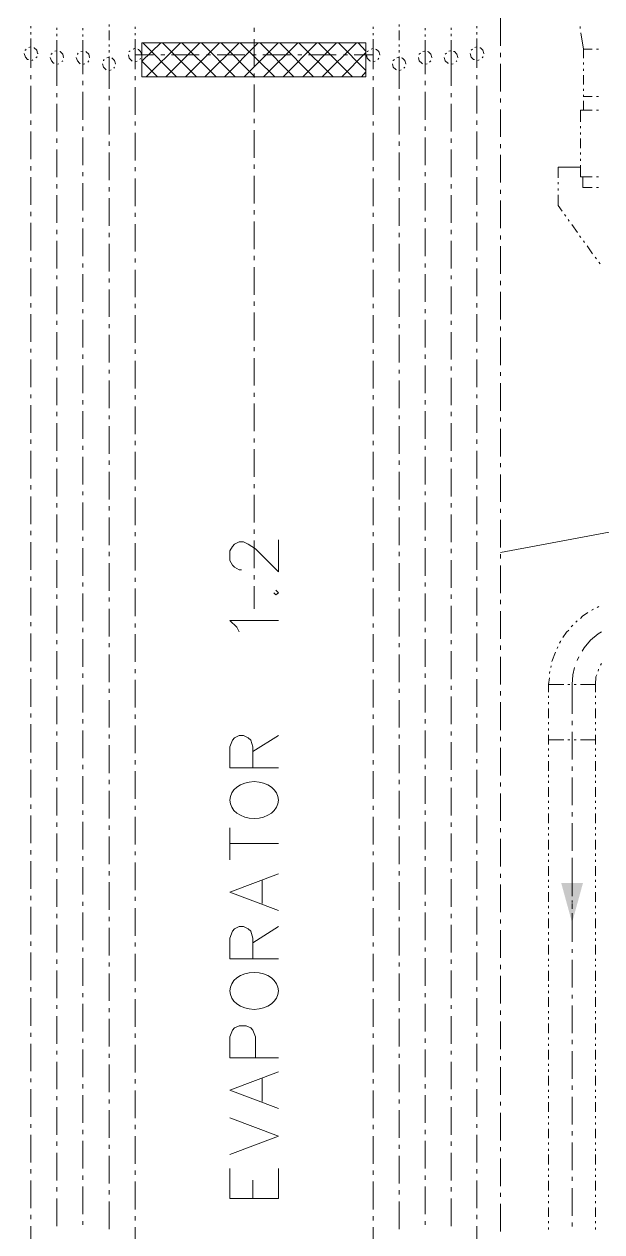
# Model space of a CAD drawing. Header units: millimetres. Extents: x 0 to 588, y 0 to 874.
# Drawn here: x 255 to 284.2, y 273 to 334 of the extents above; entities that cross this region are included whole.
import ezdxf

# ---------------------------------------------------------------- set-up
doc = ezdxf.new("R2010")
doc.units = ezdxf.units.MM
doc.layers.get('0').update_dxf_attribs({"lineweight": 18})

msp = doc.modelspace()

# ---------------------------------------------------------------- hatches: boundary and pattern name
msp.add_hatch(color=0).paths.add_polyline_path([(282.723, 288.608), (282.173, 290.618), (283.274, 290.618)], flags=0)

# ---------------------------------------------------------------- linework, layer by layer
at = {"color": 0, "lineweight": 0}
for points in [[(259.334, 333.925), (259.334, 334.031)], [(273.981, 333.925), (273.981, 334.031)], [(279.104, 332.952), (279.104, 334.349)], [(255.376, 333.841), (255.376, 333.947)], [(255.376, 333.523), (255.376, 333.629)], [(256.688, 333.756), (256.688, 333.862)], [(256.688, 333.438), (256.688, 333.544)], [(258, 333.735), (258, 333.841)], [(258, 333.417), (258, 333.523)], [(259.334, 333.227), (259.334, 333.714)], [(260.646, 333.798), (260.646, 333.904)], [(260.646, 333.481), (260.646, 333.587)], [(266.658, 333.862), (266.658, 333.65)], [(272.669, 333.798), (272.669, 333.904)], [(272.669, 333.481), (272.669, 333.587)], [(273.981, 333.227), (273.981, 333.714)], [(275.294, 333.735), (275.294, 333.841)], [(275.294, 333.417), (275.294, 333.523)], [(276.606, 333.756), (276.606, 333.862)], [(276.606, 333.438), (276.606, 333.544)], [(277.918, 333.841), (277.918, 333.947)], [(277.918, 333.523), (277.918, 333.629)], [(283.125, 333.82), (283.125, 333.925)], [(283.295, 332.782), (283.168, 333.608)], [(255.355, 332.888), (255.27, 332.867)], [(255.376, 332.55), (255.376, 333.312)], [(255.714, 332.55), (255.672, 332.719), (255.545, 332.846), (255.524, 332.846)], [(256.688, 332.359), (256.688, 333.227)], [(258, 332.359), (258, 333.227)], [(259.334, 332.909), (259.334, 333.015)], [(260.646, 332.486), (260.646, 333.29)], [(260.985, 332.168), (261.938, 333.1)], [(262.742, 331.385), (261.027, 333.1)], [(261.197, 331.385), (262.932, 333.1)], [(263.737, 331.385), (262.022, 333.1)], [(262.192, 331.385), (263.906, 333.1)], [(264.731, 331.385), (262.996, 333.1)], [(263.186, 331.385), (264.901, 333.1)], [(265.705, 331.385), (263.991, 333.1)], [(264.16, 331.385), (265.896, 333.1)], [(266.7, 331.385), (264.986, 333.1)], [(265.155, 331.385), (266.869, 333.1)], [(267.695, 331.385), (265.959, 333.1)], [(266.15, 331.385), (267.864, 333.1)], [(266.658, 333.29), (266.658, 331.893)], [(268.668, 331.385), (266.954, 333.1)], [(267.123, 331.385), (268.859, 333.1)], [(269.663, 331.385), (267.949, 333.1)], [(268.118, 331.385), (269.833, 333.1)], [(270.658, 331.385), (268.923, 333.1)], [(269.113, 331.385), (270.827, 333.1)], [(271.632, 331.385), (269.917, 333.1)], [(270.087, 331.385), (271.822, 333.1)], [(272.309, 331.703), (270.912, 333.1)], [(272.309, 332.676), (271.907, 333.1)], [(272.669, 332.486), (272.669, 333.29)], [(273.981, 332.909), (273.981, 333.015)], [(275.294, 332.359), (275.294, 333.227)], [(276.606, 332.359), (276.606, 333.227)], [(277.897, 332.888), (277.812, 332.867)], [(277.918, 332.55), (277.918, 333.312)], [(278.257, 332.55), (278.215, 332.719), (278.088, 332.846), (278.067, 332.846)], [(255.037, 332.55), (255.101, 332.38), (255.207, 332.253), (255.249, 332.253)], [(255.143, 332.782), (255.101, 332.719), (255.079, 332.719)], [(255.376, 332.55), (255.376, 331.83)], [(255.418, 332.211), (255.482, 332.232)], [(255.63, 332.338), (255.672, 332.38), (255.672, 332.401)], [(255.714, 332.55), (255.736, 332.55)], [(256.349, 332.359), (256.413, 332.19), (256.519, 332.063), (256.561, 332.063)], [(256.455, 332.571), (256.413, 332.528), (256.392, 332.528)], [(256.667, 332.698), (256.582, 332.676)], [(256.688, 332.359), (256.688, 330.92)], [(257.027, 332.359), (256.985, 332.528), (256.858, 332.655), (256.836, 332.655)], [(257.027, 332.359), (257.048, 332.359)], [(257.662, 332.359), (257.725, 332.19), (257.831, 332.063), (257.873, 332.041)], [(257.768, 332.571), (257.725, 332.528), (257.725, 332.507)], [(257.979, 332.676), (257.895, 332.655)], [(258, 332.359), (258, 331.512)], [(258.339, 332.359), (258.297, 332.528), (258.17, 332.634), (258.149, 332.655)], [(258.339, 332.359), (258.36, 332.359)], [(259.08, 332.253), (259.038, 332.211), (259.038, 332.19)], [(259.292, 332.359), (259.207, 332.338)], [(259.334, 332.613), (259.334, 332.719)], [(259.334, 332.041), (259.334, 332.401)], [(259.651, 332.041), (259.609, 332.211), (259.482, 332.317), (259.461, 332.338)], [(260.308, 332.486), (260.35, 332.317), (260.498, 332.168)], [(260.392, 332.698), (260.35, 332.655), (260.35, 332.634)], [(260.604, 332.803), (260.541, 332.782)], [(260.646, 332.486), (260.646, 331.766)], [(260.646, 332.486), (261.578, 332.486)], [(260.985, 332.486), (260.921, 332.655), (260.816, 332.761), (260.773, 332.782)], [(260.879, 332.253), (260.921, 332.317)], [(260.985, 332.486), (261.006, 332.486)], [(261.938, 332.486), (262.149, 332.486)], [(262.488, 332.486), (263.885, 332.486)], [(264.245, 332.486), (264.456, 332.486)], [(264.795, 332.486), (266.192, 332.486)], [(266.552, 332.486), (266.764, 332.486)], [(267.102, 332.486), (268.499, 332.486)], [(268.859, 332.486), (269.071, 332.486)], [(269.409, 332.486), (270.806, 332.486)], [(271.082, 331.385), (272.309, 332.613)], [(271.166, 332.486), (271.378, 332.486)], [(271.716, 332.486), (272.669, 332.486)], [(272.33, 332.486), (272.373, 332.317), (272.5, 332.19), (272.542, 332.168)], [(272.436, 332.698), (272.373, 332.655), (272.373, 332.634)], [(272.648, 332.803), (272.563, 332.782)], [(272.669, 332.486), (272.669, 331.766)], [(273.008, 332.486), (272.965, 332.655), (272.838, 332.761), (272.796, 332.782)], [(272.902, 332.253), (272.965, 332.317)], [(273.008, 332.486), (273.029, 332.486)], [(273.748, 332.253), (273.685, 332.211), (273.685, 332.19)], [(273.96, 332.359), (273.875, 332.338)], [(273.981, 332.613), (273.981, 332.719)], [(273.981, 332.041), (273.981, 332.401)], [(274.32, 332.041), (274.278, 332.211), (274.151, 332.317), (274.108, 332.338)], [(274.955, 332.359), (274.997, 332.19), (275.124, 332.063), (275.167, 332.041)], [(275.061, 332.571), (274.997, 332.528), (274.997, 332.507)], [(275.272, 332.676), (275.188, 332.655)], [(275.294, 332.359), (275.294, 331.512)], [(275.632, 332.359), (275.59, 332.528), (275.463, 332.634), (275.421, 332.655)], [(275.632, 332.359), (275.654, 332.359)], [(276.267, 332.359), (276.31, 332.19), (276.437, 332.063), (276.479, 332.063)], [(276.373, 332.571), (276.31, 332.528)], [(276.585, 332.698), (276.5, 332.676)], [(276.606, 332.359), (276.606, 330.92)], [(276.945, 332.359), (276.902, 332.528), (276.775, 332.655), (276.733, 332.655)], [(276.945, 332.359), (276.966, 332.359)], [(277.58, 332.55), (277.622, 332.38), (277.749, 332.253), (277.791, 332.253)], [(277.685, 332.782), (277.622, 332.719)], [(277.918, 332.55), (277.918, 331.83)], [(277.961, 332.211), (278.024, 332.232)], [(278.172, 332.338), (278.215, 332.38), (278.215, 332.401)], [(278.257, 332.55), (278.278, 332.55)], [(279.104, 332.38), (279.104, 332.592)], [(283.295, 332.782), (283.295, 332.317)], [(283.295, 332.782), (283.739, 332.782)], [(283.951, 332.782), (284.057, 332.782)], [(256.731, 332.02), (256.794, 332.041)], [(256.942, 332.147), (256.985, 332.19)], [(258.043, 332.02), (258.106, 332.041)], [(258.255, 332.126), (258.297, 332.19)], [(258.995, 332.041), (259.038, 331.872), (259.165, 331.745), (259.186, 331.724)], [(259.334, 332.041), (259.334, 330.772)], [(259.355, 331.703), (259.44, 331.724)], [(259.567, 331.809), (259.609, 331.872)], [(259.651, 332.041), (259.673, 332.041)], [(260.668, 332.147), (260.752, 332.168)], [(261.768, 331.385), (260.985, 332.168)], [(272.076, 331.385), (272.309, 331.639)], [(272.69, 332.147), (272.775, 332.168)], [(273.643, 332.041), (273.685, 331.872), (273.812, 331.745), (273.854, 331.724)], [(273.981, 332.041), (273.981, 330.772)], [(274.002, 331.703), (274.087, 331.724)], [(274.214, 331.809), (274.278, 331.872)], [(274.32, 332.041), (274.341, 332.041)], [(275.315, 332.02), (275.399, 332.041)], [(275.526, 332.126), (275.59, 332.19)], [(276.627, 332.02), (276.712, 332.041)], [(276.86, 332.147), (276.902, 332.19)], [(279.104, 330.644), (279.104, 332.041)], [(283.295, 332.105), (283.295, 331.999)], [(283.295, 331.788), (283.295, 331.682)], [(255.376, 331.47), (255.376, 331.258)], [(258, 331.174), (258, 330.962)], [(260.646, 331.406), (260.646, 331.216)], [(266.658, 331.555), (266.658, 331.343)], [(266.658, 330.983), (266.658, 329.586)], [(272.669, 331.406), (272.669, 331.216)], [(275.294, 331.174), (275.294, 330.962)], [(277.918, 331.47), (277.918, 331.258)], [(283.295, 331.47), (283.295, 330.983)], [(255.376, 330.92), (255.376, 329.523)], [(256.688, 330.56), (256.688, 330.348)], [(258, 330.623), (258, 329.205)], [(259.334, 330.412), (259.334, 330.2)], [(260.646, 330.856), (260.646, 329.459)], [(272.669, 330.856), (272.669, 329.459)], [(273.981, 330.412), (273.981, 330.2)], [(275.294, 330.623), (275.294, 329.205)], [(276.606, 330.56), (276.606, 330.348)], [(277.918, 330.92), (277.918, 329.523)], [(283.295, 330.772), (283.295, 330.666)], [(283.295, 330.475), (283.295, 330.369)], [(283.295, 330.39), (283.739, 330.39)], [(283.951, 330.39), (284.057, 330.39)], [(256.688, 330.01), (256.688, 328.613)], [(259.334, 329.861), (259.334, 328.464)], [(273.981, 329.861), (273.981, 328.464)], [(276.606, 330.01), (276.606, 328.613)], [(279.104, 330.073), (279.104, 330.285)], [(283.295, 330.158), (283.295, 329.692)], [(255.376, 329.163), (255.376, 328.951)], [(266.658, 329.248), (266.658, 329.036)], [(277.918, 329.163), (277.918, 328.951)], [(279.104, 328.337), (279.104, 329.734)], [(283.147, 329.692), (283.147, 329.099)], [(283.147, 329.692), (283.739, 329.692)], [(283.951, 329.692), (284.057, 329.692)], [(255.376, 328.613), (255.376, 327.216)], [(258, 328.866), (258, 328.655)], [(260.646, 329.12), (260.646, 328.909)], [(260.646, 328.549), (260.646, 327.152)], [(266.658, 328.676), (266.658, 327.279)], [(272.669, 329.12), (272.669, 328.909)], [(272.669, 328.549), (272.669, 327.152)], [(275.294, 328.866), (275.294, 328.655)], [(277.918, 328.613), (277.918, 327.216)], [(283.147, 328.888), (283.147, 328.782)], [(283.147, 328.57), (283.147, 328.464)], [(256.688, 328.253), (256.688, 328.041)], [(258, 328.316), (258, 326.919)], [(259.334, 328.104), (259.334, 327.893)], [(273.981, 328.104), (273.981, 327.893)], [(275.294, 328.316), (275.294, 326.919)], [(276.606, 328.253), (276.606, 328.041)], [(279.104, 327.766), (279.104, 327.978)], [(283.147, 328.253), (283.147, 327.766)], [(256.688, 327.702), (256.688, 326.305)], [(259.334, 327.554), (259.334, 326.157)], [(273.981, 327.554), (273.981, 326.157)], [(276.606, 327.702), (276.606, 326.305)], [(279.104, 326.03), (279.104, 327.427)], [(283.147, 327.554), (283.147, 327.448)], [(255.376, 326.856), (255.376, 326.644)], [(260.646, 326.813), (260.646, 326.602)], [(266.658, 326.94), (266.658, 326.729)], [(272.669, 326.813), (272.669, 326.602)], [(277.918, 326.856), (277.918, 326.644)], [(282.025, 326.813), (283.147, 326.813)], [(282.025, 326.263), (282.025, 326.813)], [(283.147, 327.237), (283.147, 327.131)], [(283.147, 326.919), (283.147, 326.327)], [(255.376, 326.305), (255.376, 324.908)], [(258, 326.559), (258, 326.348)], [(260.646, 326.242), (260.646, 324.845)], [(266.658, 326.369), (266.658, 324.972)], [(272.669, 326.242), (272.669, 324.845)], [(275.294, 326.559), (275.294, 326.348)], [(277.918, 326.305), (277.918, 324.908)], [(283.147, 326.327), (283.739, 326.327)], [(283.274, 326.327), (283.274, 325.776), (283.739, 325.776)], [(283.274, 326.327), (283.739, 326.327)], [(283.951, 326.327), (284.057, 326.327)], [(283.951, 326.327), (284.057, 326.327)], [(256.688, 325.945), (256.688, 325.734)], [(258, 326.009), (258, 324.612)], [(259.334, 325.797), (259.334, 325.586)], [(273.981, 325.797), (273.981, 325.586)], [(275.294, 326.009), (275.294, 324.612)], [(276.606, 325.945), (276.606, 325.734)], [(279.104, 325.459), (279.104, 325.67)], [(282.025, 325.945), (282.025, 326.051)], [(282.025, 325.628), (282.025, 325.734)], [(283.951, 325.776), (284.057, 325.776)], [(256.688, 325.395), (256.688, 323.998)], [(259.334, 325.247), (259.334, 323.85)], [(273.981, 325.247), (273.981, 323.85)], [(276.606, 325.395), (276.606, 323.998)], [(279.104, 323.723), (279.104, 325.12)], [(282.025, 324.866), (282.025, 325.416)], [(255.376, 324.548), (255.376, 324.337)], [(260.646, 324.506), (260.646, 324.295)], [(266.658, 324.633), (266.658, 324.421)], [(272.669, 324.506), (272.669, 324.295)], [(277.918, 324.548), (277.918, 324.337)], [(282.025, 324.866), (282.215, 324.591)], [(282.342, 324.421), (282.406, 324.337)], [(255.376, 323.998), (255.376, 322.601)], [(258, 324.252), (258, 324.041)], [(258, 323.702), (258, 322.305)], [(260.646, 323.935), (260.646, 322.538)], [(266.658, 324.062), (266.658, 322.665)], [(272.669, 323.935), (272.669, 322.538)], [(275.294, 324.252), (275.294, 324.041)], [(275.294, 323.702), (275.294, 322.305)], [(277.918, 323.998), (277.918, 322.601)], [(282.533, 324.168), (282.575, 324.083)], [(282.702, 323.913), (282.998, 323.511)], [(256.688, 323.638), (256.688, 323.427)], [(256.688, 323.088), (256.688, 321.691)], [(259.334, 323.49), (259.334, 323.279)], [(273.981, 323.49), (273.981, 323.279)], [(276.606, 323.638), (276.606, 323.427)], [(276.606, 323.088), (276.606, 321.691)], [(279.104, 323.151), (279.104, 323.363)], [(283.104, 323.342), (283.168, 323.257)], [(283.295, 323.088), (283.358, 323.003)], [(259.334, 322.94), (259.334, 321.543)], [(273.981, 322.94), (273.981, 321.543)], [(279.104, 321.416), (279.104, 322.813)], [(283.485, 322.834), (283.76, 322.432)], [(255.376, 322.241), (255.376, 322.03)], [(258, 321.945), (258, 321.733)], [(260.646, 322.199), (260.646, 321.987)], [(266.658, 322.326), (266.658, 322.114)], [(272.669, 322.199), (272.669, 321.987)], [(275.294, 321.945), (275.294, 321.733)], [(277.918, 322.241), (277.918, 322.03)], [(283.887, 322.262), (283.951, 322.178)], [(284.078, 322.009), (284.141, 321.924)], [(255.376, 321.691), (255.376, 320.294)], [(256.688, 321.331), (256.688, 321.141)], [(258, 321.395), (258, 319.998)], [(260.646, 321.627), (260.646, 320.231)], [(266.658, 321.755), (266.658, 320.358)], [(272.669, 321.627), (272.669, 320.231)], [(275.294, 321.395), (275.294, 319.998)], [(276.606, 321.331), (276.606, 321.141)], [(277.918, 321.691), (277.918, 320.294)], [(256.688, 320.781), (256.688, 319.384)], [(259.334, 321.183), (259.334, 320.971)], [(259.334, 320.633), (259.334, 319.236)], [(273.981, 321.183), (273.981, 320.971)], [(273.981, 320.633), (273.981, 319.236)], [(276.606, 320.781), (276.606, 319.384)], [(279.104, 320.844), (279.104, 321.056)], [(266.658, 320.019), (266.658, 319.807)], [(279.104, 319.109), (279.104, 320.506)], [(255.376, 319.934), (255.376, 319.723)], [(255.376, 319.384), (255.376, 317.987)], [(258, 319.638), (258, 319.426)], [(260.646, 319.892), (260.646, 319.68)], [(266.658, 319.469), (266.658, 318.05)], [(272.669, 319.892), (272.669, 319.68)], [(275.294, 319.638), (275.294, 319.426)], [(277.918, 319.934), (277.918, 319.723)], [(277.918, 319.384), (277.918, 317.987)], [(256.688, 319.045), (256.688, 318.834)], [(258, 319.087), (258, 317.69)], [(259.334, 318.876), (259.334, 318.664)], [(260.646, 319.32), (260.646, 317.923)], [(272.669, 319.32), (272.669, 317.923)], [(273.981, 318.876), (273.981, 318.664)], [(275.294, 319.087), (275.294, 317.69)], [(276.606, 319.045), (276.606, 318.834)], [(256.688, 318.474), (256.688, 317.077)], [(259.334, 318.325), (259.334, 316.928)], [(273.981, 318.325), (273.981, 316.928)], [(276.606, 318.474), (276.606, 317.077)], [(279.104, 318.558), (279.104, 318.749)], [(279.104, 316.801), (279.104, 318.199)], [(255.376, 317.627), (255.376, 317.437)], [(260.646, 317.585), (260.646, 317.373)], [(266.658, 317.712), (266.658, 317.5)], [(272.669, 317.585), (272.669, 317.373)], [(277.918, 317.627), (277.918, 317.437)], [(255.376, 317.077), (255.376, 315.68)], [(258, 317.331), (258, 317.119)], [(260.646, 317.013), (260.646, 315.616)], [(266.658, 317.161), (266.658, 315.764)], [(272.669, 317.013), (272.669, 315.616)], [(275.294, 317.331), (275.294, 317.119)], [(277.918, 317.077), (277.918, 315.68)], [(256.688, 316.738), (256.688, 316.526)], [(258, 316.78), (258, 315.383)], [(259.334, 316.569), (259.334, 316.378)], [(273.981, 316.569), (273.981, 316.378)], [(275.294, 316.78), (275.294, 315.383)], [(276.606, 316.738), (276.606, 316.526)], [(279.104, 316.251), (279.104, 316.442)], [(256.688, 316.166), (256.688, 314.769)], [(259.334, 316.018), (259.334, 314.621)], [(273.981, 316.018), (273.981, 314.621)], [(276.606, 316.166), (276.606, 314.769)], [(279.104, 314.494), (279.104, 315.891)], [(255.376, 315.32), (255.376, 315.129)], [(260.646, 315.277), (260.646, 315.066)], [(266.658, 315.404), (266.658, 315.193)], [(272.669, 315.277), (272.669, 315.066)], [(277.918, 315.32), (277.918, 315.129)], [(279.104, 307.319), (322.432, 315.426)], [(255.376, 314.769), (255.376, 313.373)], [(258, 315.024), (258, 314.812)], [(260.646, 314.706), (260.646, 313.309)], [(266.658, 314.854), (266.658, 313.457)], [(272.669, 314.706), (272.669, 313.309)], [(275.294, 315.024), (275.294, 314.812)], [(277.918, 314.769), (277.918, 313.373)], [(256.688, 314.431), (256.688, 314.219)], [(258, 314.473), (258, 313.076)], [(259.334, 314.262), (259.334, 314.071)], [(273.981, 314.262), (273.981, 314.071)], [(275.294, 314.473), (275.294, 313.076)], [(276.606, 314.431), (276.606, 314.219)], [(279.104, 313.944), (279.104, 314.156)], [(256.688, 313.859), (256.688, 312.462)], [(259.334, 313.711), (259.334, 312.314)], [(273.981, 313.711), (273.981, 312.314)], [(276.606, 313.859), (276.606, 312.462)], [(279.104, 312.187), (279.104, 313.584)], [(255.376, 313.034), (255.376, 312.822)], [(258, 312.716), (258, 312.526)], [(260.646, 312.97), (260.646, 312.759)], [(266.658, 313.097), (266.658, 312.886)], [(272.669, 312.97), (272.669, 312.759)], [(275.294, 312.716), (275.294, 312.526)], [(277.918, 313.034), (277.918, 312.822)], [(255.376, 312.462), (255.376, 311.065)], [(256.688, 312.124), (256.688, 311.912)], [(258, 312.166), (258, 310.769)], [(260.646, 312.42), (260.646, 311.023)], [(266.658, 312.547), (266.658, 311.15)], [(272.669, 312.42), (272.669, 311.023)], [(275.294, 312.166), (275.294, 310.769)], [(276.606, 312.124), (276.606, 311.912)], [(277.918, 312.462), (277.918, 311.065)], [(256.688, 311.552), (256.688, 310.155)], [(259.334, 311.976), (259.334, 311.764)], [(273.981, 311.976), (273.981, 311.764)], [(276.606, 311.552), (276.606, 310.155)], [(279.104, 311.637), (279.104, 311.849)], [(259.334, 311.404), (259.334, 310.007)], [(273.981, 311.404), (273.981, 310.007)], [(279.104, 309.88), (279.104, 311.277)], [(255.376, 310.727), (255.376, 310.515)], [(258, 310.409), (258, 310.219)], [(260.646, 310.663), (260.646, 310.452)], [(266.658, 310.79), (266.658, 310.579)], [(266.658, 310.24), (266.658, 308.843)], [(272.669, 310.663), (272.669, 310.452)], [(275.294, 310.409), (275.294, 310.219)], [(277.918, 310.727), (277.918, 310.515)], [(255.376, 310.155), (255.376, 308.758)], [(256.688, 309.817), (256.688, 309.605)], [(258, 309.859), (258, 308.462)], [(259.334, 309.668), (259.334, 309.457)], [(260.646, 310.113), (260.646, 308.716)], [(272.669, 310.113), (272.669, 308.716)], [(273.981, 309.668), (273.981, 309.457)], [(275.294, 309.859), (275.294, 308.462)], [(276.606, 309.817), (276.606, 309.605)], [(277.918, 310.155), (277.918, 308.758)], [(256.688, 309.245), (256.688, 307.848)], [(259.334, 309.097), (259.334, 307.7)], [(273.981, 309.097), (273.981, 307.7)], [(276.606, 309.245), (276.606, 307.848)], [(279.104, 309.33), (279.104, 309.541)], [(255.376, 308.42), (255.376, 308.208)], [(266.658, 308.483), (266.658, 308.271)], [(277.918, 308.42), (277.918, 308.208)], [(279.104, 307.573), (279.104, 308.97)], [(255.376, 307.848), (255.376, 306.451)], [(258, 308.123), (258, 307.911)], [(260.646, 308.356), (260.646, 308.144)], [(260.646, 307.806), (260.646, 306.409)], [(266.023, 306.451), (265.896, 306.451), (265.663, 306.578), (265.557, 306.684), (265.43, 306.917), (265.43, 307.404), (265.557, 307.636), (265.663, 307.742), (265.896, 307.869), (266.128, 307.869), (266.361, 307.742), (266.721, 307.509), (267.885, 306.345), (267.885, 307.975)], [(266.658, 307.933), (266.658, 306.536)], [(272.669, 308.356), (272.669, 308.144)], [(272.669, 307.806), (272.669, 306.409)], [(275.294, 308.123), (275.294, 307.911)], [(277.918, 307.848), (277.918, 306.451)], [(256.688, 307.509), (256.688, 307.298)], [(258, 307.552), (258, 306.155)], [(259.334, 307.361), (259.334, 307.149)], [(273.981, 307.361), (273.981, 307.149)], [(275.294, 307.552), (275.294, 306.155)], [(276.606, 307.509), (276.606, 307.298)], [(279.104, 307.022), (279.104, 307.234)], [(256.688, 306.938), (256.688, 305.541)], [(259.334, 306.79), (259.334, 305.393)], [(273.981, 306.79), (273.981, 305.393)], [(276.606, 306.938), (276.606, 305.541)], [(279.104, 305.266), (279.104, 306.663)], [(255.376, 306.112), (255.376, 305.901)], [(260.646, 306.049), (260.646, 305.837)], [(266.658, 306.176), (266.658, 305.964)], [(272.669, 306.049), (272.669, 305.837)], [(277.918, 306.112), (277.918, 305.901)], [(255.376, 305.541), (255.376, 304.144)], [(258, 305.816), (258, 305.604)], [(260.646, 305.498), (260.646, 304.101)], [(266.658, 305.625), (266.658, 304.483)], [(267.652, 305.287), (267.758, 305.181), (267.885, 305.287), (267.758, 305.414)], [(272.669, 305.498), (272.669, 304.101)], [(275.294, 305.816), (275.294, 305.604)], [(277.918, 305.541), (277.918, 304.144)], [(256.688, 305.202), (256.688, 304.99)], [(258, 305.245), (258, 303.848)], [(259.334, 305.054), (259.334, 304.842)], [(273.981, 305.054), (273.981, 304.842)], [(275.294, 305.245), (275.294, 303.848)], [(276.606, 305.202), (276.606, 304.99)], [(279.104, 304.715), (279.104, 304.927)], [(256.688, 304.631), (256.688, 303.234)], [(259.334, 304.483), (259.334, 303.086)], [(273.981, 304.483), (273.981, 303.086)], [(276.606, 304.631), (276.606, 303.234)], [(279.104, 302.959), (279.104, 304.356)], [(283.527, 304.292), (283.252, 304.101), (283.147, 303.996)], [(283.803, 304.461), (283.739, 304.419), (283.718, 304.398)], [(284.078, 304.588), (283.993, 304.546)], [(255.376, 303.805), (255.376, 303.594)], [(258, 303.509), (258, 303.297)], [(260.646, 303.742), (260.646, 303.53)], [(265.896, 303.318), (265.79, 303.551), (265.43, 303.89), (267.885, 303.89)], [(272.669, 303.742), (272.669, 303.53)], [(275.294, 303.509), (275.294, 303.297)], [(277.918, 303.805), (277.918, 303.594)], [(282.765, 303.657), (282.681, 303.572)], [(282.977, 303.869), (282.914, 303.805)], [(255.376, 303.234), (255.376, 301.837)], [(256.688, 302.895), (256.688, 302.683)], [(258, 302.937), (258, 301.54)], [(260.646, 303.191), (260.646, 301.794)], [(272.669, 303.191), (272.669, 301.794)], [(275.294, 302.937), (275.294, 301.54)], [(276.606, 302.895), (276.606, 302.683)], [(277.918, 303.234), (277.918, 301.837)], [(282.554, 303.403), (282.448, 303.297), (282.257, 303.022)], [(284.205, 303.318), (284.036, 303.212), (283.654, 302.895), (283.337, 302.514), (283.231, 302.345)], [(256.688, 302.345), (256.688, 300.926)], [(259.334, 302.747), (259.334, 302.535)], [(273.981, 302.747), (273.981, 302.535)], [(276.606, 302.345), (276.606, 300.926)], [(279.104, 302.408), (279.104, 302.62)], [(281.877, 302.281), (281.707, 301.815)], [(282.003, 302.556), (281.961, 302.472)], [(282.152, 302.853), (282.13, 302.832), (282.088, 302.747)], [(259.334, 302.175), (259.334, 300.778)], [(273.981, 302.175), (273.981, 300.778)], [(279.104, 300.651), (279.104, 302.048)], [(283.062, 302.048), (282.977, 301.858)], [(284.205, 301.71), (284.163, 301.625)], [(255.376, 301.498), (255.376, 301.286)], [(258, 301.202), (258, 300.99)], [(260.646, 301.435), (260.646, 301.223)], [(272.669, 301.435), (272.669, 301.223)], [(275.294, 301.202), (275.294, 300.99)], [(277.918, 301.498), (277.918, 301.286)], [(281.601, 301.308), (281.58, 301.223), (281.58, 301.202)], [(281.665, 301.604), (281.644, 301.519)], [(282.85, 301.519), (282.765, 301.138), (282.723, 300.651)], [(283.972, 301.138), (283.93, 301.032), (283.909, 300.651)], [(284.057, 301.435), (284.057, 301.413), (284.036, 301.329)], [(255.376, 300.926), (255.376, 299.529)], [(256.688, 300.588), (256.688, 300.376)], [(258, 300.63), (258, 299.233)], [(260.646, 300.884), (260.646, 299.487)], [(272.669, 300.884), (272.669, 299.487)], [(275.294, 300.63), (275.294, 299.233)], [(276.606, 300.588), (276.606, 300.376)], [(277.918, 300.926), (277.918, 299.529)], [(281.58, 300.99), (281.538, 300.651)], [(281.538, 300.651), (281.538, 300.27)], [(282.3, 300.651), (281.538, 300.651)], [(282.617, 300.651), (282.512, 300.651)], [(282.723, 300.651), (282.723, 299.17)], [(282.935, 300.651), (282.829, 300.651)], [(283.909, 300.651), (283.147, 300.651)], [(283.909, 300.651), (283.909, 300.27)], [(256.688, 300.038), (256.688, 298.64)], [(259.334, 300.44), (259.334, 300.228)], [(259.334, 299.868), (259.334, 298.471)], [(273.981, 300.44), (273.981, 300.228)], [(273.981, 299.868), (273.981, 298.471)], [(276.606, 300.038), (276.606, 298.64)], [(279.104, 300.101), (279.104, 300.313)], [(281.538, 300.08), (281.538, 299.974)], [(283.909, 300.08), (283.909, 299.974)], [(279.104, 298.344), (279.104, 299.762)], [(281.538, 299.762), (281.538, 299.656)], [(281.538, 299.445), (281.538, 298.958)], [(283.909, 299.762), (283.909, 299.656)], [(283.909, 299.445), (283.909, 298.958)], [(255.376, 299.191), (255.376, 298.979)], [(255.376, 298.64), (255.376, 297.222)], [(258, 298.894), (258, 298.683)], [(260.646, 299.127), (260.646, 298.916)], [(272.669, 299.127), (272.669, 298.916)], [(275.294, 298.894), (275.294, 298.683)], [(277.918, 299.191), (277.918, 298.979)], [(277.918, 298.64), (277.918, 297.222)], [(281.538, 298.746), (281.538, 298.64)], [(282.723, 298.81), (282.723, 298.598)], [(283.909, 298.746), (283.909, 298.64)], [(256.688, 298.281), (256.688, 298.069)], [(258, 298.323), (258, 296.926)], [(259.334, 298.132), (259.334, 297.921)], [(260.646, 298.577), (260.646, 297.18)], [(267.885, 296.439), (265.43, 296.439), (265.43, 297.498), (265.557, 297.836), (265.663, 297.963), (265.896, 298.069), (266.128, 298.069), (266.361, 297.963), (266.488, 297.836), (266.594, 297.498), (266.594, 296.439)], [(266.594, 297.265), (267.885, 298.069)], [(272.669, 298.577), (272.669, 297.18)], [(273.981, 298.132), (273.981, 297.921)], [(275.294, 298.323), (275.294, 296.926)], [(276.606, 298.281), (276.606, 298.069)], [(279.104, 297.794), (279.104, 298.005)], [(281.538, 298.429), (281.538, 298.323)], [(281.538, 298.111), (281.538, 297.625)], [(282.723, 298.26), (282.723, 296.863)], [(283.909, 298.429), (283.909, 298.323)], [(283.909, 298.111), (283.909, 297.625)], [(256.688, 297.73), (256.688, 296.333)], [(259.334, 297.582), (259.334, 296.164)], [(273.981, 297.582), (273.981, 296.164)], [(276.606, 297.73), (276.606, 296.333)], [(279.104, 296.058), (279.104, 297.455)], [(282.3, 297.857), (281.538, 297.857)], [(281.538, 297.413), (281.538, 297.307)], [(282.617, 297.857), (282.512, 297.857)], [(282.935, 297.857), (282.829, 297.857)], [(283.909, 297.857), (283.147, 297.857)], [(283.909, 297.413), (283.909, 297.307)], [(255.376, 296.884), (255.376, 296.672)], [(260.646, 296.82), (260.646, 296.608)], [(272.669, 296.82), (272.669, 296.608)], [(277.918, 296.884), (277.918, 296.672)], [(281.538, 297.095), (281.538, 296.99)], [(283.909, 297.095), (283.909, 296.99)], [(255.376, 296.333), (255.376, 294.936)], [(258, 296.587), (258, 296.376)], [(260.646, 296.27), (260.646, 294.873)], [(272.669, 296.27), (272.669, 294.873)], [(275.294, 296.587), (275.294, 296.376)], [(277.918, 296.333), (277.918, 294.936)], [(281.538, 296.778), (281.538, 296.291)], [(282.723, 296.503), (282.723, 296.291)], [(283.909, 296.778), (283.909, 296.291)], [(256.688, 295.974), (256.688, 295.762)], [(258, 296.016), (258, 294.619)], [(259.334, 295.825), (259.334, 295.614)], [(273.981, 295.825), (273.981, 295.614)], [(275.294, 296.016), (275.294, 294.619)], [(276.606, 295.974), (276.606, 295.762)], [(279.104, 295.487), (279.104, 295.698)], [(281.538, 296.079), (281.538, 295.974)], [(281.538, 295.783), (281.538, 295.677)], [(282.723, 295.952), (282.723, 294.555)], [(283.909, 296.079), (283.909, 295.974)], [(283.909, 295.783), (283.909, 295.677)], [(256.688, 295.423), (256.688, 294.026)], [(259.334, 295.275), (259.334, 293.878)], [(273.981, 295.275), (273.981, 293.878)], [(276.606, 295.423), (276.606, 294.026)], [(279.104, 293.751), (279.104, 295.148)], [(281.538, 295.466), (281.538, 294.979)], [(283.909, 295.466), (283.909, 294.979)], [(255.376, 294.577), (255.376, 294.365)], [(260.646, 294.513), (260.646, 294.322)], [(272.669, 294.513), (272.669, 294.322)], [(277.918, 294.577), (277.918, 294.365)], [(281.538, 294.767), (281.538, 294.661)], [(281.538, 294.45), (281.538, 294.344)], [(283.909, 294.767), (283.909, 294.661)], [(283.909, 294.45), (283.909, 294.344)], [(255.376, 294.026), (255.376, 292.629)], [(258, 294.28), (258, 294.068)], [(260.646, 293.963), (260.646, 292.566)], [(272.669, 293.963), (272.669, 292.566)], [(275.294, 294.28), (275.294, 294.068)], [(277.918, 294.026), (277.918, 292.629)], [(281.538, 294.132), (281.538, 293.645)], [(282.723, 294.195), (282.723, 293.984)], [(283.909, 294.132), (283.909, 293.645)], [(256.688, 293.666), (256.688, 293.455)], [(258, 293.709), (258, 292.312)], [(259.334, 293.518), (259.334, 293.307)], [(265.43, 291.783), (265.43, 293.412)], [(273.981, 293.518), (273.981, 293.307)], [(275.294, 293.709), (275.294, 292.312)], [(276.606, 293.666), (276.606, 293.455)], [(279.104, 293.18), (279.104, 293.391)], [(281.538, 293.433), (281.538, 293.328)], [(282.723, 293.645), (282.723, 292.248)], [(283.909, 293.433), (283.909, 293.328)], [(256.688, 293.116), (256.688, 291.719)], [(259.334, 292.968), (259.334, 291.571)], [(265.43, 292.608), (267.885, 292.608)], [(273.981, 292.968), (273.981, 291.571)], [(276.606, 293.116), (276.606, 291.719)], [(279.104, 291.444), (279.104, 292.841)], [(281.538, 293.116), (281.538, 293.01)], [(281.538, 292.798), (281.538, 292.312)], [(283.909, 293.116), (283.909, 293.01)], [(283.909, 292.798), (283.909, 292.312)], [(255.376, 292.269), (255.376, 292.058)], [(258, 291.973), (258, 291.761)], [(260.646, 292.206), (260.646, 292.015)], [(272.669, 292.206), (272.669, 292.015)], [(275.294, 291.973), (275.294, 291.761)], [(277.918, 292.269), (277.918, 292.058)], [(281.538, 292.1), (281.538, 291.994)], [(283.909, 292.1), (283.909, 291.994)], [(255.376, 291.719), (255.376, 290.322)], [(256.688, 291.359), (256.688, 291.147)], [(258, 291.423), (258, 290.026)], [(260.646, 291.656), (260.646, 290.259)], [(272.669, 291.656), (272.669, 290.259)], [(275.294, 291.423), (275.294, 290.026)], [(276.606, 291.359), (276.606, 291.147)], [(277.918, 291.719), (277.918, 290.322)], [(281.538, 291.783), (281.538, 291.677)], [(281.538, 291.465), (281.538, 290.978)], [(282.723, 291.888), (282.723, 291.677)], [(282.723, 291.74), (282.723, 291.253)], [(282.723, 291.338), (282.723, 289.941)], [(283.909, 291.783), (283.909, 291.677)], [(283.909, 291.465), (283.909, 290.978)], [(256.688, 290.809), (256.688, 289.412)], [(259.334, 291.211), (259.334, 290.999)], [(267.885, 289.221), (265.43, 290.153), (267.885, 291.084)], [(267.06, 289.581), (267.06, 290.745)], [(273.981, 291.211), (273.981, 290.999)], [(276.606, 290.809), (276.606, 289.412)], [(279.104, 290.872), (279.104, 291.084)], [(281.538, 290.767), (281.538, 290.682)], [(282.723, 291.042), (282.723, 290.936)], [(282.723, 290.745), (282.723, 290.639)], [(283.909, 290.767), (283.909, 290.682)], [(259.334, 290.661), (259.334, 289.264)], [(273.981, 290.661), (273.981, 289.264)], [(279.104, 289.137), (279.104, 290.534)], [(281.538, 290.47), (281.538, 290.364)], [(281.538, 290.153), (281.538, 289.666)], [(282.723, 290.428), (282.723, 289.941)], [(283.909, 290.47), (283.909, 290.364)], [(283.909, 290.153), (283.909, 289.666)], [(255.376, 289.962), (255.376, 289.75)], [(258, 289.666), (258, 289.454)], [(260.646, 289.92), (260.646, 289.708)], [(272.669, 289.92), (272.669, 289.708)], [(275.294, 289.666), (275.294, 289.454)], [(277.918, 289.962), (277.918, 289.75)], [(281.538, 289.454), (281.538, 289.348)], [(282.723, 289.729), (282.723, 289.623)], [(282.723, 289.581), (282.723, 289.37)], [(283.909, 289.454), (283.909, 289.348)], [(255.376, 289.412), (255.376, 288.015)], [(256.688, 289.052), (256.688, 288.84)], [(258, 289.115), (258, 287.719)], [(259.334, 288.904), (259.334, 288.692)], [(260.646, 289.348), (260.646, 287.951)], [(272.669, 289.348), (272.669, 287.951)], [(273.981, 288.904), (273.981, 288.692)], [(275.294, 289.115), (275.294, 287.719)], [(276.606, 289.052), (276.606, 288.84)], [(277.918, 289.412), (277.918, 288.015)], [(281.538, 289.137), (281.538, 289.031)], [(282.723, 289.412), (282.723, 289.306)], [(282.723, 289.094), (282.723, 288.608)], [(282.723, 289.031), (282.723, 287.634)], [(283.909, 289.137), (283.909, 289.031)], [(256.688, 288.502), (256.688, 287.105)], [(259.334, 288.353), (259.334, 286.957)], [(267.885, 286.787), (265.43, 286.787), (265.43, 287.824), (265.557, 288.184), (265.663, 288.29), (265.896, 288.417), (266.128, 288.417), (266.361, 288.29), (266.488, 288.184), (266.594, 287.824), (266.594, 286.787)], [(266.594, 287.591), (267.885, 288.417)], [(273.981, 288.353), (273.981, 286.957)], [(276.606, 288.502), (276.606, 287.105)], [(279.104, 288.565), (279.104, 288.777)], [(281.538, 288.819), (281.538, 288.332)], [(283.909, 288.819), (283.909, 288.332)], [(255.376, 287.655), (255.376, 287.443)], [(277.918, 287.655), (277.918, 287.443)], [(279.104, 286.829), (279.104, 288.226)], [(281.538, 288.121), (281.538, 288.015)], [(281.538, 287.803), (281.538, 287.697)], [(283.909, 288.121), (283.909, 288.015)], [(283.909, 287.803), (283.909, 287.697)], [(255.376, 287.105), (255.376, 285.708)], [(258, 287.359), (258, 287.147)], [(260.646, 287.613), (260.646, 287.401)], [(260.646, 287.041), (260.646, 285.644)], [(272.669, 287.613), (272.669, 287.401)], [(272.669, 287.041), (272.669, 285.644)], [(275.294, 287.359), (275.294, 287.147)], [(277.918, 287.105), (277.918, 285.708)], [(281.538, 287.486), (281.538, 286.999)], [(282.723, 287.274), (282.723, 287.084)], [(283.909, 287.486), (283.909, 286.999)], [(256.688, 286.745), (256.688, 286.533)], [(258, 286.808), (258, 285.411)], [(259.334, 286.597), (259.334, 286.385)], [(273.981, 286.597), (273.981, 286.385)], [(275.294, 286.808), (275.294, 285.411)], [(276.606, 286.745), (276.606, 286.533)], [(279.104, 286.258), (279.104, 286.47)], [(281.538, 286.787), (281.538, 286.681)], [(281.538, 286.47), (281.538, 286.385)], [(282.723, 286.724), (282.723, 285.327)], [(283.909, 286.787), (283.909, 286.681)], [(283.909, 286.47), (283.909, 286.385)], [(256.688, 286.195), (256.688, 284.798)], [(259.334, 286.046), (259.334, 284.649)], [(273.981, 286.046), (273.981, 284.649)], [(276.606, 286.195), (276.606, 284.798)], [(279.104, 284.522), (279.104, 285.919)], [(281.538, 286.173), (281.538, 285.665)], [(283.909, 286.173), (283.909, 285.665)], [(255.376, 285.348), (255.376, 285.136)], [(260.646, 285.305), (260.646, 285.094)], [(272.669, 285.305), (272.669, 285.094)], [(277.918, 285.348), (277.918, 285.136)], [(281.538, 285.475), (281.538, 285.369)], [(283.909, 285.475), (283.909, 285.369)], [(255.376, 284.798), (255.376, 283.401)], [(258, 285.051), (258, 284.84)], [(260.646, 284.734), (260.646, 283.337)], [(272.669, 284.734), (272.669, 283.337)], [(275.294, 285.051), (275.294, 284.84)], [(277.918, 284.798), (277.918, 283.401)], [(281.538, 285.157), (281.538, 285.051)], [(281.538, 284.84), (281.538, 284.353)], [(282.723, 284.967), (282.723, 284.776)], [(283.909, 285.157), (283.909, 285.051)], [(283.909, 284.84), (283.909, 284.353)], [(256.688, 284.438), (256.688, 284.247)], [(258, 284.501), (258, 283.104)], [(259.334, 284.289), (259.334, 284.078)], [(273.981, 284.289), (273.981, 284.078)], [(275.294, 284.501), (275.294, 283.104)], [(276.606, 284.438), (276.606, 284.247)], [(279.104, 283.951), (279.104, 284.163)], [(281.538, 284.141), (281.538, 284.036)], [(282.723, 284.416), (282.723, 283.019)], [(283.909, 284.141), (283.909, 284.036)], [(256.688, 283.887), (256.688, 282.49)], [(259.334, 283.739), (259.334, 282.342)], [(267.885, 281.771), (265.43, 281.771), (265.43, 282.829), (265.557, 283.168), (265.663, 283.295), (265.896, 283.401), (266.255, 283.401), (266.488, 283.295), (266.594, 283.168), (266.721, 282.829), (266.721, 281.771)], [(273.981, 283.739), (273.981, 282.342)], [(276.606, 283.887), (276.606, 282.49)], [(279.104, 282.215), (279.104, 283.612)], [(281.538, 283.824), (281.538, 283.718)], [(281.538, 283.506), (281.538, 283.019)], [(283.909, 283.824), (283.909, 283.718)], [(283.909, 283.506), (283.909, 283.019)], [(255.376, 283.041), (255.376, 282.829)], [(258, 282.744), (258, 282.533)], [(260.646, 282.998), (260.646, 282.787)], [(272.669, 282.998), (272.669, 282.787)], [(275.294, 282.744), (275.294, 282.533)], [(277.918, 283.041), (277.918, 282.829)], [(281.538, 282.808), (281.538, 282.702)], [(283.909, 282.808), (283.909, 282.702)], [(255.376, 282.49), (255.376, 281.093)], [(256.688, 282.13), (256.688, 281.94)], [(258, 282.194), (258, 280.797)], [(260.646, 282.427), (260.646, 281.03)], [(272.669, 282.427), (272.669, 281.03)], [(275.294, 282.194), (275.294, 280.797)], [(276.606, 282.13), (276.606, 281.94)], [(277.918, 282.49), (277.918, 281.093)], [(281.538, 282.49), (281.538, 282.385)], [(281.538, 282.173), (281.538, 281.686)], [(282.723, 282.681), (282.723, 282.469)], [(283.909, 282.49), (283.909, 282.385)], [(283.909, 282.173), (283.909, 281.686)], [(256.688, 281.58), (256.688, 280.183)], [(259.334, 281.982), (259.334, 281.771)], [(273.981, 281.982), (273.981, 281.771)], [(276.606, 281.58), (276.606, 280.183)], [(279.104, 281.665), (279.104, 281.855)], [(282.723, 282.109), (282.723, 280.712)], [(259.334, 281.432), (259.334, 280.035)], [(267.885, 279.209), (265.43, 280.141), (267.885, 281.072)], [(273.981, 281.432), (273.981, 280.035)], [(279.104, 279.908), (279.104, 281.305)], [(281.538, 281.474), (281.538, 281.368)], [(281.538, 281.178), (281.538, 281.072)], [(283.909, 281.474), (283.909, 281.368)], [(283.909, 281.178), (283.909, 281.072)], [(255.376, 280.733), (255.376, 280.543)], [(258, 280.437), (258, 280.226)], [(260.646, 280.691), (260.646, 280.479)], [(267.06, 279.569), (267.06, 280.733)], [(272.669, 280.691), (272.669, 280.479)], [(275.294, 280.437), (275.294, 280.226)], [(277.918, 280.733), (277.918, 280.543)], [(281.538, 280.861), (281.538, 280.374)], [(282.723, 280.374), (282.723, 280.162)], [(283.909, 280.861), (283.909, 280.374)], [(255.376, 280.183), (255.376, 278.786)], [(256.688, 279.844), (256.688, 279.633)], [(258, 279.887), (258, 278.49)], [(260.646, 280.12), (260.646, 278.723)], [(272.669, 280.12), (272.669, 278.723)], [(275.294, 279.887), (275.294, 278.49)], [(276.606, 279.844), (276.606, 279.633)], [(277.918, 280.183), (277.918, 278.786)], [(281.538, 280.162), (281.538, 280.056)], [(281.538, 279.844), (281.538, 279.739)], [(282.723, 279.802), (282.723, 278.405)], [(283.909, 280.162), (283.909, 280.056)], [(283.909, 279.844), (283.909, 279.739)], [(256.688, 279.273), (256.688, 277.876)], [(259.334, 279.675), (259.334, 279.464)], [(259.334, 279.125), (259.334, 277.728)], [(273.981, 279.675), (273.981, 279.464)], [(273.981, 279.125), (273.981, 277.728)], [(276.606, 279.273), (276.606, 277.876)], [(279.104, 279.358), (279.104, 279.548)], [(281.538, 279.527), (281.538, 279.04)], [(283.909, 279.527), (283.909, 279.04)], [(265.43, 276.881), (267.885, 277.812), (265.43, 278.744)], [(279.104, 277.601), (279.104, 278.998)], [(281.538, 278.829), (281.538, 278.723)], [(281.538, 278.511), (281.538, 278.405)], [(283.909, 278.829), (283.909, 278.723)], [(283.909, 278.511), (283.909, 278.405)], [(255.376, 278.426), (255.376, 278.236)], [(255.376, 277.876), (255.376, 276.479)], [(258, 278.13), (258, 277.918)], [(260.646, 278.384), (260.646, 278.172)], [(272.669, 278.384), (272.669, 278.172)], [(275.294, 278.13), (275.294, 277.918)], [(277.918, 278.426), (277.918, 278.236)], [(277.918, 277.876), (277.918, 276.479)], [(281.538, 278.193), (281.538, 277.707)], [(282.723, 278.067), (282.723, 277.855)], [(283.909, 278.193), (283.909, 277.707)], [(256.688, 277.537), (256.688, 277.326)], [(258, 277.58), (258, 276.183)], [(259.334, 277.368), (259.334, 277.178)], [(260.646, 277.812), (260.646, 276.416)], [(272.669, 277.812), (272.669, 276.416)], [(273.981, 277.368), (273.981, 277.178)], [(275.294, 277.58), (275.294, 276.183)], [(276.606, 277.537), (276.606, 277.326)], [(279.104, 277.05), (279.104, 277.262)], [(281.538, 277.495), (281.538, 277.389)], [(282.723, 277.495), (282.723, 276.098)], [(283.909, 277.495), (283.909, 277.389)], [(256.688, 276.966), (256.688, 275.569)], [(259.334, 276.818), (259.334, 275.421)], [(273.981, 276.818), (273.981, 275.421)], [(276.606, 276.966), (276.606, 275.569)], [(279.104, 275.294), (279.104, 276.691)], [(281.538, 277.178), (281.538, 277.072)], [(281.538, 276.881), (281.538, 276.373)], [(283.909, 277.178), (283.909, 277.072)], [(283.909, 276.881), (283.909, 276.373)], [(255.376, 276.14), (255.376, 275.929)], [(260.646, 276.077), (260.646, 275.865)], [(267.885, 274.659), (265.43, 274.659), (265.43, 276.183)], [(267.885, 274.659), (267.885, 276.183)], [(272.669, 276.077), (272.669, 275.865)], [(277.918, 276.14), (277.918, 275.929)], [(281.538, 276.183), (281.538, 276.077)], [(283.909, 276.183), (283.909, 276.077)], [(255.376, 275.569), (255.376, 274.172)], [(258, 275.823), (258, 275.611)], [(260.646, 275.526), (260.646, 274.108)], [(266.594, 274.659), (266.594, 275.59)], [(272.669, 275.526), (272.669, 274.108)], [(275.294, 275.823), (275.294, 275.611)], [(277.918, 275.569), (277.918, 274.172)], [(281.538, 275.865), (281.538, 275.759)], [(281.538, 275.548), (281.538, 275.061)], [(282.723, 275.759), (282.723, 275.548)], [(283.909, 275.865), (283.909, 275.759)], [(283.909, 275.548), (283.909, 275.061)], [(256.688, 275.23), (256.688, 275.019)], [(258, 275.272), (258, 273.875)], [(259.334, 275.082), (259.334, 274.87)], [(273.981, 275.082), (273.981, 274.87)], [(275.294, 275.272), (275.294, 273.875)], [(276.606, 275.23), (276.606, 275.019)], [(279.104, 274.743), (279.104, 274.955)], [(281.538, 274.849), (281.538, 274.743)], [(282.723, 275.188), (282.723, 273.791)], [(283.909, 274.849), (283.909, 274.743)], [(256.688, 274.659), (256.688, 273.262)], [(259.334, 274.51), (259.334, 273.113)], [(273.981, 274.51), (273.981, 273.113)], [(276.606, 274.659), (276.606, 273.262)], [(279.104, 272.986), (279.104, 274.384)], [(281.538, 274.532), (281.538, 274.426)], [(281.538, 274.214), (281.538, 273.727)], [(283.909, 274.532), (283.909, 274.426)], [(283.909, 274.214), (283.909, 273.727)], [(255.376, 273.833), (255.376, 273.622)], [(260.646, 273.77), (260.646, 273.558)], [(272.669, 273.77), (272.669, 273.558)], [(277.918, 273.833), (277.918, 273.622)], [(255.376, 273.262), (255.376, 271.865)], [(258, 273.516), (258, 273.325)], [(260.646, 273.219), (260.646, 271.822)], [(272.669, 273.219), (272.669, 271.822)], [(275.294, 273.516), (275.294, 273.325)], [(277.918, 273.262), (277.918, 271.865)], [(281.538, 273.516), (281.538, 273.41)], [(281.538, 273.198), (281.538, 273.092)], [(282.723, 273.452), (282.723, 273.24)], [(283.909, 273.516), (283.909, 273.41)], [(283.909, 273.198), (283.909, 273.092)]]:
    msp.add_lwpolyline(points, dxfattribs=at)
msp.add_lwpolyline([(260.985, 333.1), (272.309, 333.1), (272.309, 331.385), (260.985, 331.385)], close=True, dxfattribs=at)
for centre in [(266.658, 294.809), (266.658, 285.157)]:
    msp.add_ellipse(centre, major_axis=(1.228, 0), ratio=0.758621, dxfattribs=at)

doc.saveas('drawing.dxf')
